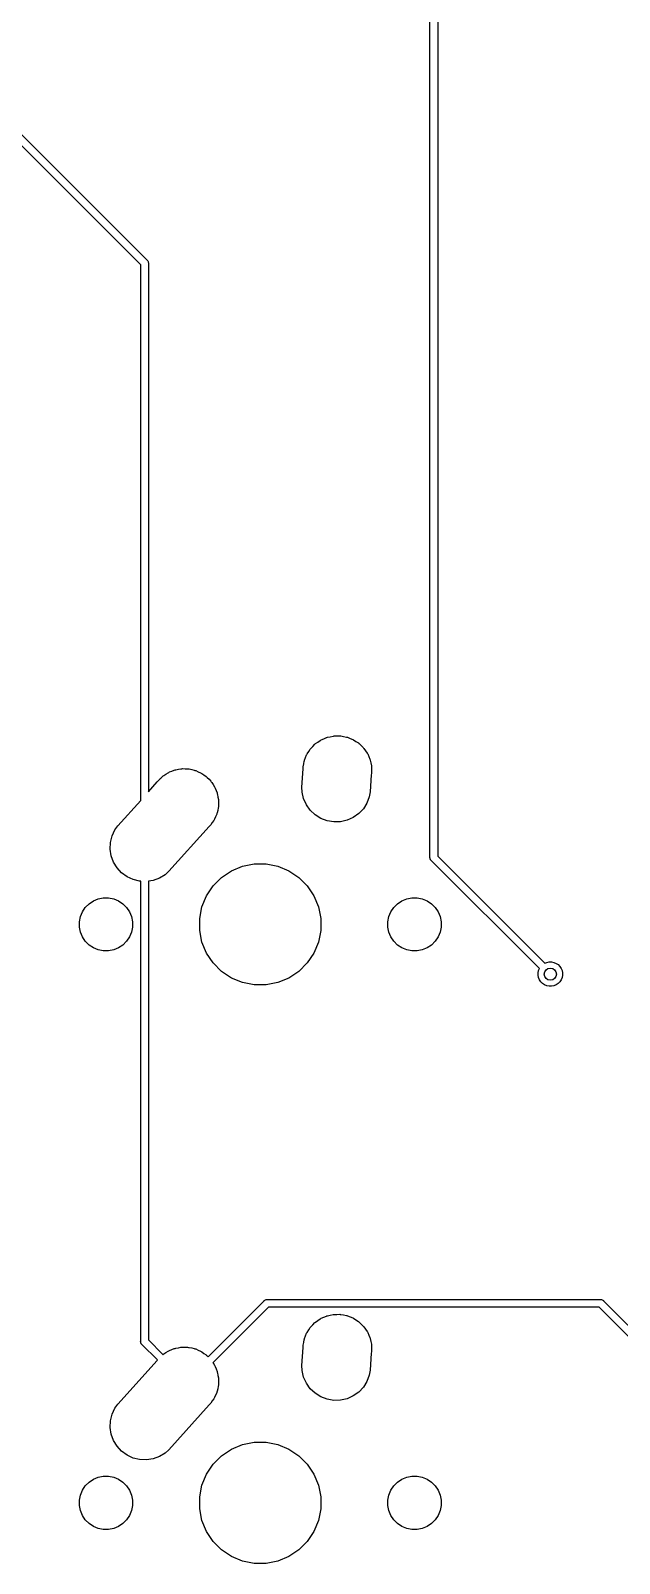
# Model space of a CAD drawing. Extents: x -662 to -203, y -195 to -58.
# Drawn here: x -564 to -544.6, y -166.3 to -115.9 of the extents above; entities that cross this region are included whole.
import ezdxf

# ---------------------------------------------------------------- set-up
doc = ezdxf.new("R2010")
doc.units = 0
doc.layers.add('BLACK', color=7, linetype='CONTINUOUS')

msp = doc.modelspace()

# ---------------------------------------------------------------- linework, layer by layer
at = {"layer": 'BLACK', "linetype": 'CONTINUOUS'}
for p, q in [((-550.824, -143.096), (-550.824, -87.406)), ((-550.57, -87.406), (-550.57, -143.05)), ((-579.145, -104.418), (-560.137, -123.426)), ((-560.349, -123.573), (-579.358, -104.564)), ((-560.349, -141.218), (-560.349, -123.573)), ((-560.137, -123.426), (-560.132, -123.43)), ((-560.132, -123.43), (-560.116, -123.449)), ((-560.116, -123.449), (-560.105, -123.471)), ((-560.105, -123.471), (-560.097, -123.495)), ((-560.097, -123.495), (-560.096, -123.508)), ((-560.096, -123.508), (-560.095, -123.52)), ((-560.095, -123.52), (-560.095, -123.526)), ((-560.095, -123.526), (-560.095, -140.935)), ((-554.59, -139.347), (-554.511, -139.294)), ((-554.511, -139.294), (-554.434, -139.24)), ((-554.434, -139.24), (-554.419, -139.233)), ((-554.419, -139.233), (-554.405, -139.224)), ((-554.405, -139.224), (-554.318, -139.188)), ((-554.318, -139.188), (-554.232, -139.149)), ((-554.232, -139.149), (-554.216, -139.145)), ((-554.216, -139.145), (-554.201, -139.139)), ((-554.201, -139.139), (-554.108, -139.121)), ((-554.108, -139.121), (-554.016, -139.099)), ((-554.016, -139.099), (-554, -139.099)), ((-554, -139.099), (-553.983, -139.096)), ((-553.983, -139.096), (-553.889, -139.096)), ((-553.889, -139.096), (-553.795, -139.093)), ((-553.795, -139.093), (-553.778, -139.096)), ((-553.778, -139.096), (-553.762, -139.096)), ((-553.762, -139.096), (-553.669, -139.114)), ((-553.669, -139.114), (-553.576, -139.13)), ((-553.576, -139.13), (-553.561, -139.136)), ((-553.561, -139.136), (-553.544, -139.139)), ((-553.544, -139.139), (-553.457, -139.175)), ((-553.457, -139.175), (-553.369, -139.209)), ((-553.369, -139.209), (-553.355, -139.217)), ((-553.355, -139.217), (-553.34, -139.224)), ((-553.34, -139.224), (-553.261, -139.276)), ((-553.261, -139.276), (-553.181, -139.326)), ((-554.954, -139.893), (-554.918, -139.805)), ((-554.918, -139.805), (-554.885, -139.717)), ((-554.885, -139.717), (-554.876, -139.703)), ((-554.876, -139.703), (-554.869, -139.688)), ((-554.869, -139.688), (-554.817, -139.609)), ((-554.817, -139.609), (-554.767, -139.529)), ((-554.767, -139.529), (-554.755, -139.517)), ((-554.755, -139.517), (-554.746, -139.504)), ((-554.746, -139.504), (-554.68, -139.437)), ((-554.68, -139.437), (-554.615, -139.368)), ((-554.615, -139.368), (-554.601, -139.359)), ((-554.601, -139.359), (-554.59, -139.347)), ((-553.181, -139.326), (-553.169, -139.338)), ((-553.169, -139.338), (-553.155, -139.347)), ((-553.155, -139.347), (-553.089, -139.414)), ((-553.089, -139.414), (-553.02, -139.478)), ((-553.02, -139.478), (-553.01, -139.492)), ((-553.01, -139.492), (-552.999, -139.504)), ((-552.999, -139.504), (-552.946, -139.582)), ((-552.946, -139.582), (-552.891, -139.659)), ((-552.891, -139.659), (-552.885, -139.674)), ((-552.885, -139.674), (-552.875, -139.688)), ((-552.875, -139.688), (-552.839, -139.775)), ((-552.839, -139.775), (-552.801, -139.861)), ((-559.517, -140.352), (-559.445, -140.304)), ((-559.445, -140.304), (-559.422, -140.294)), ((-559.422, -140.294), (-559.401, -140.281)), ((-559.401, -140.281), (-559.32, -140.252)), ((-559.32, -140.252), (-559.241, -140.219)), ((-559.241, -140.219), (-559.216, -140.214)), ((-559.216, -140.214), (-559.193, -140.206)), ((-559.193, -140.206), (-559.108, -140.192)), ((-559.108, -140.192), (-559.023, -140.176)), ((-559.023, -140.176), (-558.998, -140.176)), ((-558.998, -140.176), (-558.974, -140.172)), ((-558.974, -140.172), (-558.888, -140.176)), ((-558.888, -140.176), (-558.802, -140.176)), ((-558.802, -140.176), (-558.777, -140.181)), ((-558.777, -140.181), (-558.752, -140.182)), ((-558.752, -140.182), (-558.669, -140.202)), ((-558.669, -140.202), (-558.584, -140.219)), ((-558.584, -140.219), (-558.561, -140.228)), ((-558.561, -140.228), (-558.537, -140.234)), ((-558.537, -140.234), (-558.459, -140.271)), ((-558.459, -140.271), (-558.38, -140.304)), ((-558.38, -140.304), (-558.359, -140.318)), ((-558.359, -140.318), (-558.336, -140.328)), ((-558.336, -140.328), (-558.267, -140.379)), ((-555.039, -140.778), (-554.997, -140.182)), ((-554.997, -140.11), (-554.979, -140.017)), ((-554.997, -140.182), (-554.997, -140.11)), ((-554.979, -140.017), (-554.963, -139.924)), ((-554.963, -139.924), (-554.957, -139.909)), ((-554.957, -139.909), (-554.954, -139.893)), ((-552.801, -139.861), (-552.797, -139.877)), ((-552.797, -139.877), (-552.791, -139.893)), ((-552.791, -139.893), (-552.772, -139.985)), ((-552.772, -139.985), (-552.751, -140.077)), ((-552.747, -140.332), (-552.755, -140.37)), ((-552.751, -140.077), (-552.751, -140.094)), ((-552.751, -140.094), (-552.747, -140.11)), ((-552.747, -140.11), (-552.747, -140.204)), ((-552.747, -140.204), (-552.746, -140.243)), ((-552.746, -140.243), (-552.747, -140.259)), ((-552.747, -140.259), (-552.747, -140.332)), ((-560.095, -140.935), (-559.803, -140.609)), ((-559.803, -140.609), (-559.786, -140.584)), ((-559.786, -140.584), (-559.729, -140.527)), ((-559.729, -140.527), (-559.713, -140.508)), ((-559.713, -140.508), (-559.69, -140.488)), ((-559.69, -140.488), (-559.63, -140.427)), ((-559.63, -140.427), (-559.609, -140.413)), ((-559.609, -140.413), (-559.59, -140.396)), ((-559.59, -140.396), (-559.517, -140.352)), ((-558.267, -140.379), (-558.195, -140.427)), ((-558.195, -140.427), (-558.178, -140.445)), ((-558.178, -140.445), (-558.157, -140.459)), ((-558.157, -140.459), (-558.099, -140.523)), ((-558.099, -140.523), (-558.039, -140.584)), ((-558.039, -140.584), (-558.025, -140.604)), ((-558.025, -140.604), (-558.008, -140.623)), ((-558.008, -140.623), (-557.963, -140.696)), ((-557.963, -140.696), (-557.915, -140.768)), ((-557.915, -140.768), (-557.906, -140.791)), ((-557.906, -140.791), (-557.893, -140.812)), ((-557.893, -140.812), (-557.864, -140.893)), ((-555.034, -140.944), (-555.039, -140.778)), ((-552.755, -140.37), (-552.794, -140.933)), ((-561.097, -142.051), (-560.349, -141.218)), ((-557.864, -140.893), (-557.831, -140.973)), ((-557.831, -140.973), (-557.826, -140.997)), ((-557.826, -140.997), (-557.817, -141.021)), ((-557.817, -141.021), (-557.804, -141.106)), ((-557.804, -141.106), (-557.787, -141.19)), ((-557.787, -141.19), (-557.787, -141.215)), ((-557.787, -141.215), (-557.784, -141.24)), ((-557.784, -141.24), (-557.787, -141.326)), ((-557.787, -141.326), (-557.787, -141.412)), ((-554.984, -141.16), (-555.034, -140.944)), ((-554.893, -141.363), (-554.984, -141.16)), ((-552.9, -141.304), (-553.018, -141.492)), ((-552.821, -141.097), (-552.9, -141.304)), ((-552.794, -140.933), (-552.821, -141.097)), ((-557.915, -141.834), (-557.929, -141.854)), ((-557.883, -141.754), (-557.915, -141.834)), ((-557.846, -141.676), (-557.883, -141.754)), ((-557.84, -141.652), (-557.846, -141.676)), ((-557.831, -141.629), (-557.84, -141.652)), ((-557.814, -141.545), (-557.831, -141.629)), ((-557.793, -141.461), (-557.814, -141.545)), ((-557.792, -141.436), (-557.793, -141.461)), ((-557.787, -141.412), (-557.792, -141.436)), ((-554.765, -141.543), (-554.893, -141.363)), ((-554.604, -141.695), (-554.765, -141.543)), ((-554.416, -141.813), (-554.604, -141.695)), ((-554.209, -141.892), (-554.416, -141.813)), ((-553.351, -141.782), (-553.553, -141.872)), ((-553.17, -141.653), (-553.351, -141.782)), ((-553.018, -141.492), (-553.17, -141.653)), ((-561.289, -142.385), (-561.195, -142.184)), ((-561.195, -142.184), (-561.097, -142.051)), ((-558.095, -142.075), (-559.422, -143.553)), ((-558.039, -142.018), (-558.095, -142.075)), ((-557.991, -141.946), (-558.039, -142.018)), ((-557.94, -141.877), (-557.991, -141.946)), ((-557.929, -141.854), (-557.94, -141.877)), ((-553.99, -141.928), (-554.209, -141.892)), ((-553.769, -141.922), (-553.99, -141.928)), ((-553.553, -141.872), (-553.769, -141.922)), ((-561.351, -142.822), (-561.341, -142.6)), ((-561.318, -143.041), (-561.351, -142.822)), ((-561.341, -142.6), (-561.289, -142.385)), ((-561.242, -143.249), (-561.318, -143.041)), ((-561.127, -143.439), (-561.242, -143.249)), ((-556.994, -143.383), (-556.609, -143.307)), ((-556.609, -143.307), (-556.216, -143.307)), ((-556.216, -143.307), (-555.831, -143.383)), ((-550.825, -143.103), (-550.824, -143.096)), ((-550.823, -143.127), (-550.825, -143.103)), ((-550.815, -143.151), (-550.823, -143.127)), ((-550.807, -143.167), (-550.815, -143.151)), ((-550.804, -143.173), (-550.807, -143.167)), ((-550.788, -143.193), (-550.804, -143.173)), ((-550.783, -143.197), (-550.788, -143.193)), ((-547.221, -146.759), (-550.783, -143.197)), ((-550.57, -143.05), (-547.041, -146.579)), ((-560.977, -143.602), (-561.127, -143.439)), ((-560.799, -143.733), (-560.977, -143.602)), ((-560.598, -143.827), (-560.799, -143.733)), ((-560.383, -143.88), (-560.598, -143.827)), ((-559.942, -143.856), (-560.095, -143.879)), ((-559.734, -143.78), (-559.942, -143.856)), ((-559.544, -143.665), (-559.734, -143.78)), ((-559.422, -143.553), (-559.544, -143.665)), ((-557.961, -144.03), (-557.683, -143.752)), ((-557.683, -143.752), (-557.357, -143.534)), ((-557.357, -143.534), (-556.994, -143.383)), ((-555.831, -143.383), (-555.468, -143.534)), ((-555.468, -143.534), (-555.141, -143.752)), ((-555.141, -143.752), (-554.864, -144.03)), ((-560.349, -143.881), (-560.383, -143.88)), ((-560.349, -159.034), (-560.349, -143.881)), ((-560.095, -143.879), (-560.095, -158.988)), ((-558.33, -144.719), (-558.179, -144.356)), ((-558.179, -144.356), (-557.961, -144.03)), ((-554.864, -144.03), (-554.645, -144.356)), ((-554.645, -144.356), (-554.495, -144.719)), ((-562.268, -144.886), (-562.172, -144.743)), ((-562.172, -144.743), (-562.05, -144.621)), ((-562.05, -144.621), (-561.907, -144.525)), ((-561.907, -144.525), (-561.748, -144.459)), ((-561.748, -144.459), (-561.579, -144.426)), ((-561.579, -144.426), (-561.406, -144.426)), ((-561.406, -144.426), (-561.237, -144.459)), ((-561.237, -144.459), (-561.078, -144.525)), ((-561.078, -144.525), (-560.935, -144.621)), ((-560.935, -144.621), (-560.813, -144.743)), ((-560.813, -144.743), (-560.717, -144.886)), ((-558.406, -145.104), (-558.33, -144.719)), ((-554.495, -144.719), (-554.418, -145.104)), ((-552.108, -144.886), (-552.012, -144.743)), ((-552.012, -144.743), (-551.89, -144.621)), ((-551.89, -144.621), (-551.747, -144.525)), ((-551.747, -144.525), (-551.588, -144.459)), ((-551.588, -144.459), (-551.419, -144.426)), ((-551.419, -144.426), (-551.246, -144.426)), ((-551.246, -144.426), (-551.077, -144.459)), ((-551.077, -144.459), (-550.918, -144.525)), ((-550.918, -144.525), (-550.775, -144.621)), ((-550.775, -144.621), (-550.653, -144.743)), ((-550.653, -144.743), (-550.557, -144.886)), ((-562.367, -145.215), (-562.334, -145.045)), ((-562.367, -145.387), (-562.367, -145.215)), ((-562.334, -145.045), (-562.268, -144.886)), ((-560.717, -144.886), (-560.651, -145.045)), ((-560.651, -145.045), (-560.617, -145.215)), ((-560.617, -145.215), (-560.617, -145.387)), ((-558.406, -145.497), (-558.406, -145.104)), ((-554.418, -145.104), (-554.418, -145.497)), ((-552.207, -145.215), (-552.174, -145.045)), ((-552.207, -145.387), (-552.207, -145.215)), ((-552.174, -145.045), (-552.108, -144.886)), ((-550.557, -144.886), (-550.491, -145.045)), ((-550.491, -145.045), (-550.457, -145.215)), ((-550.457, -145.215), (-550.457, -145.387)), ((-562.334, -145.556), (-562.367, -145.387)), ((-562.268, -145.715), (-562.334, -145.556)), ((-562.172, -145.858), (-562.268, -145.715)), ((-562.05, -145.98), (-562.172, -145.858)), ((-560.813, -145.858), (-560.935, -145.98)), ((-560.717, -145.715), (-560.813, -145.858)), ((-560.651, -145.556), (-560.717, -145.715)), ((-560.617, -145.387), (-560.651, -145.556)), ((-558.33, -145.882), (-558.406, -145.497)), ((-558.179, -146.245), (-558.33, -145.882)), ((-554.495, -145.882), (-554.645, -146.245)), ((-554.418, -145.497), (-554.495, -145.882)), ((-552.174, -145.556), (-552.207, -145.387)), ((-552.108, -145.715), (-552.174, -145.556)), ((-552.012, -145.858), (-552.108, -145.715)), ((-551.89, -145.98), (-552.012, -145.858)), ((-550.653, -145.858), (-550.775, -145.98)), ((-550.557, -145.715), (-550.653, -145.858)), ((-550.491, -145.556), (-550.557, -145.715)), ((-550.457, -145.387), (-550.491, -145.556)), ((-561.907, -146.076), (-562.05, -145.98)), ((-561.748, -146.142), (-561.907, -146.076)), ((-561.579, -146.176), (-561.748, -146.142)), ((-561.406, -146.176), (-561.579, -146.176)), ((-561.237, -146.142), (-561.406, -146.176)), ((-561.078, -146.076), (-561.237, -146.142)), ((-560.935, -145.98), (-561.078, -146.076)), ((-557.961, -146.572), (-558.179, -146.245)), ((-554.645, -146.245), (-554.864, -146.572)), ((-551.747, -146.076), (-551.89, -145.98)), ((-551.588, -146.142), (-551.747, -146.076)), ((-551.419, -146.176), (-551.588, -146.142)), ((-551.246, -146.176), (-551.419, -146.176)), ((-551.077, -146.142), (-551.246, -146.176)), ((-550.918, -146.076), (-551.077, -146.142)), ((-550.775, -145.98), (-550.918, -146.076)), ((-557.683, -146.849), (-557.961, -146.572)), ((-557.357, -147.068), (-557.683, -146.849)), ((-555.141, -146.849), (-555.468, -147.068)), ((-554.864, -146.572), (-555.141, -146.849)), ((-547.262, -146.899), (-547.247, -146.821)), ((-547.247, -146.821), (-547.221, -146.759)), ((-547.041, -146.579), (-546.979, -146.553)), ((-546.979, -146.553), (-546.901, -146.538)), ((-546.901, -146.538), (-546.823, -146.538)), ((-546.823, -146.538), (-546.745, -146.553)), ((-546.745, -146.553), (-546.673, -146.584)), ((-546.673, -146.584), (-546.607, -146.627)), ((-546.607, -146.627), (-546.551, -146.683)), ((-546.551, -146.683), (-546.508, -146.749)), ((-546.508, -146.749), (-546.477, -146.821)), ((-546.477, -146.821), (-546.462, -146.899)), ((-556.994, -147.218), (-557.357, -147.068)), ((-556.609, -147.295), (-556.994, -147.218)), ((-556.216, -147.295), (-556.609, -147.295)), ((-555.831, -147.218), (-556.216, -147.295)), ((-555.468, -147.068), (-555.831, -147.218)), ((-547.262, -146.977), (-547.262, -146.899)), ((-547.247, -147.055), (-547.262, -146.977)), ((-547.216, -147.127), (-547.247, -147.055)), ((-547.173, -147.193), (-547.216, -147.127)), ((-547.117, -147.249), (-547.173, -147.193)), ((-547.051, -147.292), (-547.117, -147.249)), ((-546.979, -147.323), (-547.051, -147.292)), ((-546.901, -147.338), (-546.979, -147.323)), ((-546.823, -147.338), (-546.901, -147.338)), ((-546.745, -147.323), (-546.823, -147.338)), ((-546.673, -147.292), (-546.745, -147.323)), ((-546.607, -147.249), (-546.673, -147.292)), ((-546.551, -147.193), (-546.607, -147.249)), ((-546.508, -147.127), (-546.551, -147.193)), ((-546.477, -147.055), (-546.508, -147.127)), ((-546.462, -146.977), (-546.477, -147.055)), ((-546.462, -146.899), (-546.462, -146.977)), ((-558.13, -159.539), (-556.287, -157.695)), ((-556.14, -157.908), (-557.969, -159.737)), ((-556.287, -157.695), (-556.283, -157.691)), ((-556.283, -157.691), (-556.263, -157.675)), ((-556.263, -157.675), (-556.241, -157.663)), ((-556.241, -157.663), (-556.217, -157.656)), ((-556.217, -157.656), (-556.199, -157.654)), ((-556.199, -157.654), (-556.192, -157.653)), ((-556.192, -157.653), (-556.186, -157.654)), ((-556.186, -157.654), (-545.209, -157.654)), ((-545.255, -157.908), (-556.14, -157.908)), ((-542.053, -161.109), (-545.255, -157.908)), ((-545.209, -157.654), (-545.202, -157.653)), ((-545.202, -157.653), (-545.196, -157.654)), ((-545.196, -157.654), (-545.177, -157.656)), ((-545.177, -157.656), (-545.154, -157.663)), ((-545.154, -157.663), (-545.131, -157.675)), ((-545.131, -157.675), (-545.112, -157.691)), ((-545.112, -157.691), (-545.108, -157.695)), ((-545.108, -157.695), (-541.884, -160.919)), ((-554.746, -158.554), (-554.68, -158.487)), ((-554.68, -158.487), (-554.615, -158.418)), ((-554.615, -158.418), (-554.601, -158.409)), ((-554.601, -158.409), (-554.59, -158.397)), ((-554.59, -158.397), (-554.511, -158.344)), ((-554.511, -158.344), (-554.434, -158.29)), ((-554.434, -158.29), (-554.419, -158.283)), ((-554.419, -158.283), (-554.405, -158.274)), ((-554.405, -158.274), (-554.318, -158.238)), ((-554.318, -158.238), (-554.232, -158.199)), ((-554.232, -158.199), (-554.216, -158.195)), ((-554.216, -158.195), (-554.201, -158.189)), ((-554.201, -158.189), (-554.108, -158.171)), ((-554.108, -158.171), (-554.016, -158.149)), ((-554.016, -158.149), (-554, -158.149)), ((-554, -158.149), (-553.983, -158.146)), ((-553.983, -158.146), (-553.889, -158.146)), ((-553.889, -158.146), (-553.795, -158.143)), ((-553.795, -158.143), (-553.778, -158.146)), ((-553.778, -158.146), (-553.762, -158.146)), ((-553.762, -158.146), (-553.669, -158.164)), ((-553.669, -158.164), (-553.576, -158.18)), ((-553.576, -158.18), (-553.561, -158.186)), ((-553.561, -158.186), (-553.544, -158.189)), ((-553.544, -158.189), (-553.457, -158.225)), ((-553.457, -158.225), (-553.369, -158.259)), ((-553.369, -158.259), (-553.355, -158.267)), ((-553.355, -158.267), (-553.34, -158.274)), ((-553.34, -158.274), (-553.261, -158.326)), ((-553.261, -158.326), (-553.181, -158.376)), ((-553.181, -158.376), (-553.169, -158.388)), ((-553.169, -158.388), (-553.155, -158.397)), ((-553.155, -158.397), (-553.089, -158.464)), ((-553.089, -158.464), (-553.02, -158.528)), ((-560.095, -158.988), (-559.616, -159.468)), ((-554.979, -159.067), (-554.963, -158.974)), ((-554.963, -158.974), (-554.957, -158.959)), ((-554.957, -158.959), (-554.954, -158.943)), ((-554.954, -158.943), (-554.918, -158.855)), ((-554.918, -158.855), (-554.885, -158.767)), ((-554.885, -158.767), (-554.876, -158.753)), ((-554.876, -158.753), (-554.869, -158.738)), ((-554.869, -158.738), (-554.817, -158.659)), ((-554.817, -158.659), (-554.767, -158.579)), ((-554.767, -158.579), (-554.755, -158.567)), ((-554.755, -158.567), (-554.746, -158.554)), ((-553.02, -158.528), (-553.01, -158.542)), ((-553.01, -158.542), (-552.999, -158.554)), ((-552.999, -158.554), (-552.946, -158.632)), ((-552.946, -158.632), (-552.891, -158.709)), ((-552.891, -158.709), (-552.885, -158.724)), ((-552.885, -158.724), (-552.875, -158.738)), ((-552.875, -158.738), (-552.839, -158.825)), ((-552.839, -158.825), (-552.801, -158.911)), ((-552.801, -158.911), (-552.797, -158.927)), ((-552.797, -158.927), (-552.791, -158.943)), ((-552.791, -158.943), (-552.772, -159.035)), ((-560.35, -159.041), (-560.349, -159.034)), ((-560.348, -159.066), (-560.35, -159.041)), ((-560.34, -159.09), (-560.348, -159.066)), ((-560.329, -159.112), (-560.34, -159.09)), ((-560.34, -159.09), (-560.34, -159.09)), ((-560.313, -159.131), (-560.329, -159.112)), ((-560.308, -159.135), (-560.313, -159.131)), ((-559.795, -159.647), (-560.308, -159.135)), ((-559.616, -159.468), (-559.609, -159.463)), ((-559.609, -159.463), (-559.59, -159.446)), ((-559.59, -159.446), (-559.517, -159.402)), ((-559.517, -159.402), (-559.445, -159.354)), ((-559.445, -159.354), (-559.422, -159.344)), ((-559.422, -159.344), (-559.401, -159.331)), ((-559.401, -159.331), (-559.32, -159.302)), ((-559.32, -159.302), (-559.241, -159.269)), ((-559.241, -159.269), (-559.216, -159.264)), ((-559.216, -159.264), (-559.193, -159.256)), ((-559.193, -159.256), (-559.108, -159.242)), ((-559.108, -159.242), (-559.023, -159.226)), ((-559.023, -159.226), (-558.998, -159.226)), ((-558.998, -159.226), (-558.974, -159.222)), ((-558.974, -159.222), (-558.888, -159.226)), ((-558.888, -159.226), (-558.802, -159.226)), ((-558.802, -159.226), (-558.777, -159.231)), ((-558.777, -159.231), (-558.752, -159.232)), ((-558.752, -159.232), (-558.669, -159.252)), ((-558.669, -159.252), (-558.584, -159.269)), ((-558.584, -159.269), (-558.561, -159.278)), ((-558.561, -159.278), (-558.537, -159.284)), ((-558.537, -159.284), (-558.459, -159.321)), ((-558.459, -159.321), (-558.38, -159.354)), ((-558.38, -159.354), (-558.359, -159.368)), ((-558.359, -159.368), (-558.336, -159.378)), ((-558.336, -159.378), (-558.267, -159.429)), ((-558.267, -159.429), (-558.195, -159.477)), ((-558.195, -159.477), (-558.178, -159.495)), ((-558.178, -159.495), (-558.157, -159.509)), ((-558.157, -159.509), (-558.13, -159.539)), ((-555.039, -159.828), (-554.997, -159.232)), ((-554.997, -159.16), (-554.979, -159.067)), ((-554.997, -159.232), (-554.997, -159.16)), ((-552.755, -159.42), (-552.794, -159.983)), ((-552.772, -159.035), (-552.751, -159.127)), ((-552.747, -159.382), (-552.755, -159.42)), ((-552.751, -159.127), (-552.751, -159.144)), ((-552.751, -159.144), (-552.747, -159.16)), ((-552.747, -159.16), (-552.747, -159.254)), ((-552.747, -159.254), (-552.746, -159.293)), ((-552.746, -159.293), (-552.747, -159.309)), ((-552.747, -159.309), (-552.747, -159.382)), ((-561.097, -161.101), (-559.803, -159.659)), ((-559.803, -159.659), (-559.795, -159.647)), ((-557.969, -159.737), (-557.963, -159.746)), ((-557.963, -159.746), (-557.915, -159.818)), ((-557.915, -159.818), (-557.906, -159.841)), ((-557.906, -159.841), (-557.893, -159.862)), ((-557.893, -159.862), (-557.864, -159.943)), ((-557.864, -159.943), (-557.831, -160.023)), ((-555.034, -159.994), (-555.039, -159.828)), ((-554.984, -160.21), (-555.034, -159.994)), ((-552.794, -159.983), (-552.821, -160.147)), ((-557.831, -160.023), (-557.826, -160.047)), ((-557.826, -160.047), (-557.817, -160.071)), ((-557.817, -160.071), (-557.804, -160.156)), ((-557.793, -160.511), (-557.814, -160.595)), ((-557.804, -160.156), (-557.787, -160.24)), ((-557.792, -160.486), (-557.793, -160.511)), ((-557.787, -160.462), (-557.792, -160.486)), ((-557.787, -160.24), (-557.787, -160.265)), ((-557.787, -160.265), (-557.784, -160.29)), ((-557.784, -160.29), (-557.787, -160.376)), ((-557.787, -160.376), (-557.787, -160.462)), ((-554.893, -160.413), (-554.984, -160.21)), ((-554.765, -160.593), (-554.893, -160.413)), ((-552.9, -160.354), (-553.018, -160.542)), ((-552.821, -160.147), (-552.9, -160.354)), ((-557.991, -160.996), (-558.039, -161.068)), ((-557.94, -160.927), (-557.991, -160.996)), ((-557.929, -160.904), (-557.94, -160.927)), ((-557.915, -160.884), (-557.929, -160.904)), ((-557.883, -160.804), (-557.915, -160.884)), ((-557.846, -160.726), (-557.883, -160.804)), ((-557.84, -160.702), (-557.846, -160.726)), ((-557.831, -160.679), (-557.84, -160.702)), ((-557.814, -160.595), (-557.831, -160.679)), ((-554.604, -160.745), (-554.765, -160.593)), ((-554.416, -160.863), (-554.604, -160.745)), ((-554.209, -160.942), (-554.416, -160.863)), ((-553.99, -160.978), (-554.209, -160.942)), ((-553.769, -160.972), (-553.99, -160.978)), ((-553.553, -160.922), (-553.769, -160.972)), ((-553.351, -160.832), (-553.553, -160.922)), ((-553.17, -160.703), (-553.351, -160.832)), ((-553.018, -160.542), (-553.17, -160.703)), ((-561.341, -161.65), (-561.289, -161.435)), ((-561.289, -161.435), (-561.195, -161.234)), ((-561.195, -161.234), (-561.097, -161.101)), ((-558.095, -161.125), (-559.422, -162.603)), ((-558.039, -161.068), (-558.095, -161.125)), ((-561.351, -161.872), (-561.341, -161.65)), ((-561.318, -162.091), (-561.351, -161.872)), ((-561.242, -162.299), (-561.318, -162.091)), ((-561.127, -162.489), (-561.242, -162.299)), ((-560.977, -162.652), (-561.127, -162.489)), ((-557.357, -162.584), (-556.994, -162.433)), ((-556.994, -162.433), (-556.609, -162.357)), ((-556.609, -162.357), (-556.216, -162.357)), ((-556.216, -162.357), (-555.831, -162.433)), ((-555.831, -162.433), (-555.468, -162.584)), ((-560.799, -162.783), (-560.977, -162.652)), ((-560.598, -162.877), (-560.799, -162.783)), ((-560.383, -162.93), (-560.598, -162.877)), ((-560.161, -162.939), (-560.383, -162.93)), ((-559.942, -162.906), (-560.161, -162.939)), ((-559.734, -162.83), (-559.942, -162.906)), ((-559.544, -162.715), (-559.734, -162.83)), ((-559.422, -162.603), (-559.544, -162.715)), ((-557.961, -163.08), (-557.683, -162.802)), ((-557.683, -162.802), (-557.357, -162.584)), ((-555.468, -162.584), (-555.141, -162.802)), ((-555.141, -162.802), (-554.864, -163.08)), ((-561.907, -163.575), (-561.748, -163.509)), ((-561.748, -163.509), (-561.579, -163.476)), ((-561.579, -163.476), (-561.406, -163.476)), ((-561.406, -163.476), (-561.237, -163.509)), ((-561.237, -163.509), (-561.078, -163.575)), ((-558.33, -163.769), (-558.179, -163.406)), ((-558.179, -163.406), (-557.961, -163.08)), ((-554.864, -163.08), (-554.645, -163.406)), ((-554.645, -163.406), (-554.495, -163.769)), ((-551.747, -163.575), (-551.588, -163.509)), ((-551.588, -163.509), (-551.419, -163.476)), ((-551.419, -163.476), (-551.246, -163.476)), ((-551.246, -163.476), (-551.077, -163.509)), ((-551.077, -163.509), (-550.918, -163.575)), ((-562.334, -164.095), (-562.268, -163.936)), ((-562.268, -163.936), (-562.172, -163.793)), ((-562.172, -163.793), (-562.05, -163.671)), ((-562.05, -163.671), (-561.907, -163.575)), ((-561.078, -163.575), (-560.935, -163.671)), ((-560.935, -163.671), (-560.813, -163.793)), ((-560.813, -163.793), (-560.717, -163.936)), ((-560.717, -163.936), (-560.651, -164.095)), ((-558.406, -164.154), (-558.33, -163.769)), ((-554.495, -163.769), (-554.418, -164.154)), ((-552.174, -164.095), (-552.108, -163.936)), ((-552.108, -163.936), (-552.012, -163.793)), ((-552.012, -163.793), (-551.89, -163.671)), ((-551.89, -163.671), (-551.747, -163.575)), ((-550.918, -163.575), (-550.775, -163.671)), ((-550.775, -163.671), (-550.653, -163.793)), ((-550.653, -163.793), (-550.557, -163.936)), ((-550.557, -163.936), (-550.491, -164.095)), ((-562.367, -164.265), (-562.334, -164.095)), ((-562.367, -164.437), (-562.367, -164.265)), ((-562.334, -164.606), (-562.367, -164.437)), ((-560.651, -164.095), (-560.617, -164.265)), ((-560.617, -164.437), (-560.651, -164.606)), ((-560.617, -164.265), (-560.617, -164.437)), ((-558.406, -164.547), (-558.406, -164.154)), ((-558.33, -164.932), (-558.406, -164.547)), ((-554.418, -164.547), (-554.495, -164.932)), ((-554.418, -164.154), (-554.418, -164.547)), ((-552.207, -164.265), (-552.174, -164.095)), ((-552.207, -164.437), (-552.207, -164.265)), ((-552.174, -164.606), (-552.207, -164.437)), ((-550.491, -164.095), (-550.457, -164.265)), ((-550.457, -164.437), (-550.491, -164.606)), ((-550.457, -164.265), (-550.457, -164.437)), ((-562.268, -164.765), (-562.334, -164.606)), ((-562.172, -164.908), (-562.268, -164.765)), ((-562.05, -165.03), (-562.172, -164.908)), ((-561.907, -165.126), (-562.05, -165.03)), ((-560.935, -165.03), (-561.078, -165.126)), ((-560.813, -164.908), (-560.935, -165.03)), ((-560.717, -164.765), (-560.813, -164.908)), ((-560.651, -164.606), (-560.717, -164.765)), ((-558.179, -165.295), (-558.33, -164.932)), ((-554.495, -164.932), (-554.645, -165.295)), ((-552.108, -164.765), (-552.174, -164.606)), ((-552.012, -164.908), (-552.108, -164.765)), ((-551.89, -165.03), (-552.012, -164.908)), ((-551.747, -165.126), (-551.89, -165.03)), ((-550.775, -165.03), (-550.918, -165.126)), ((-550.653, -164.908), (-550.775, -165.03)), ((-550.557, -164.765), (-550.653, -164.908)), ((-550.491, -164.606), (-550.557, -164.765)), ((-561.748, -165.192), (-561.907, -165.126)), ((-561.579, -165.226), (-561.748, -165.192)), ((-561.406, -165.226), (-561.579, -165.226)), ((-561.237, -165.192), (-561.406, -165.226)), ((-561.078, -165.126), (-561.237, -165.192)), ((-557.961, -165.622), (-558.179, -165.295)), ((-554.645, -165.295), (-554.864, -165.622)), ((-551.588, -165.192), (-551.747, -165.126)), ((-551.419, -165.226), (-551.588, -165.192)), ((-551.246, -165.226), (-551.419, -165.226)), ((-551.077, -165.192), (-551.246, -165.226)), ((-550.918, -165.126), (-551.077, -165.192)), ((-557.683, -165.899), (-557.961, -165.622)), ((-557.357, -166.118), (-557.683, -165.899)), ((-555.141, -165.899), (-555.468, -166.118)), ((-554.864, -165.622), (-555.141, -165.899)), ((-556.994, -166.268), (-557.357, -166.118)), ((-556.609, -166.345), (-556.994, -166.268)), ((-556.216, -166.345), (-556.609, -166.345)), ((-555.831, -166.268), (-556.216, -166.345)), ((-555.468, -166.118), (-555.831, -166.268))]:
    msp.add_line(p, q, dxfattribs=at)
at = {"layer": 'BLACK'}
msp.add_circle((-546.862, -146.938), 0.2, dxfattribs=at)

doc.saveas('drawing.dxf')
